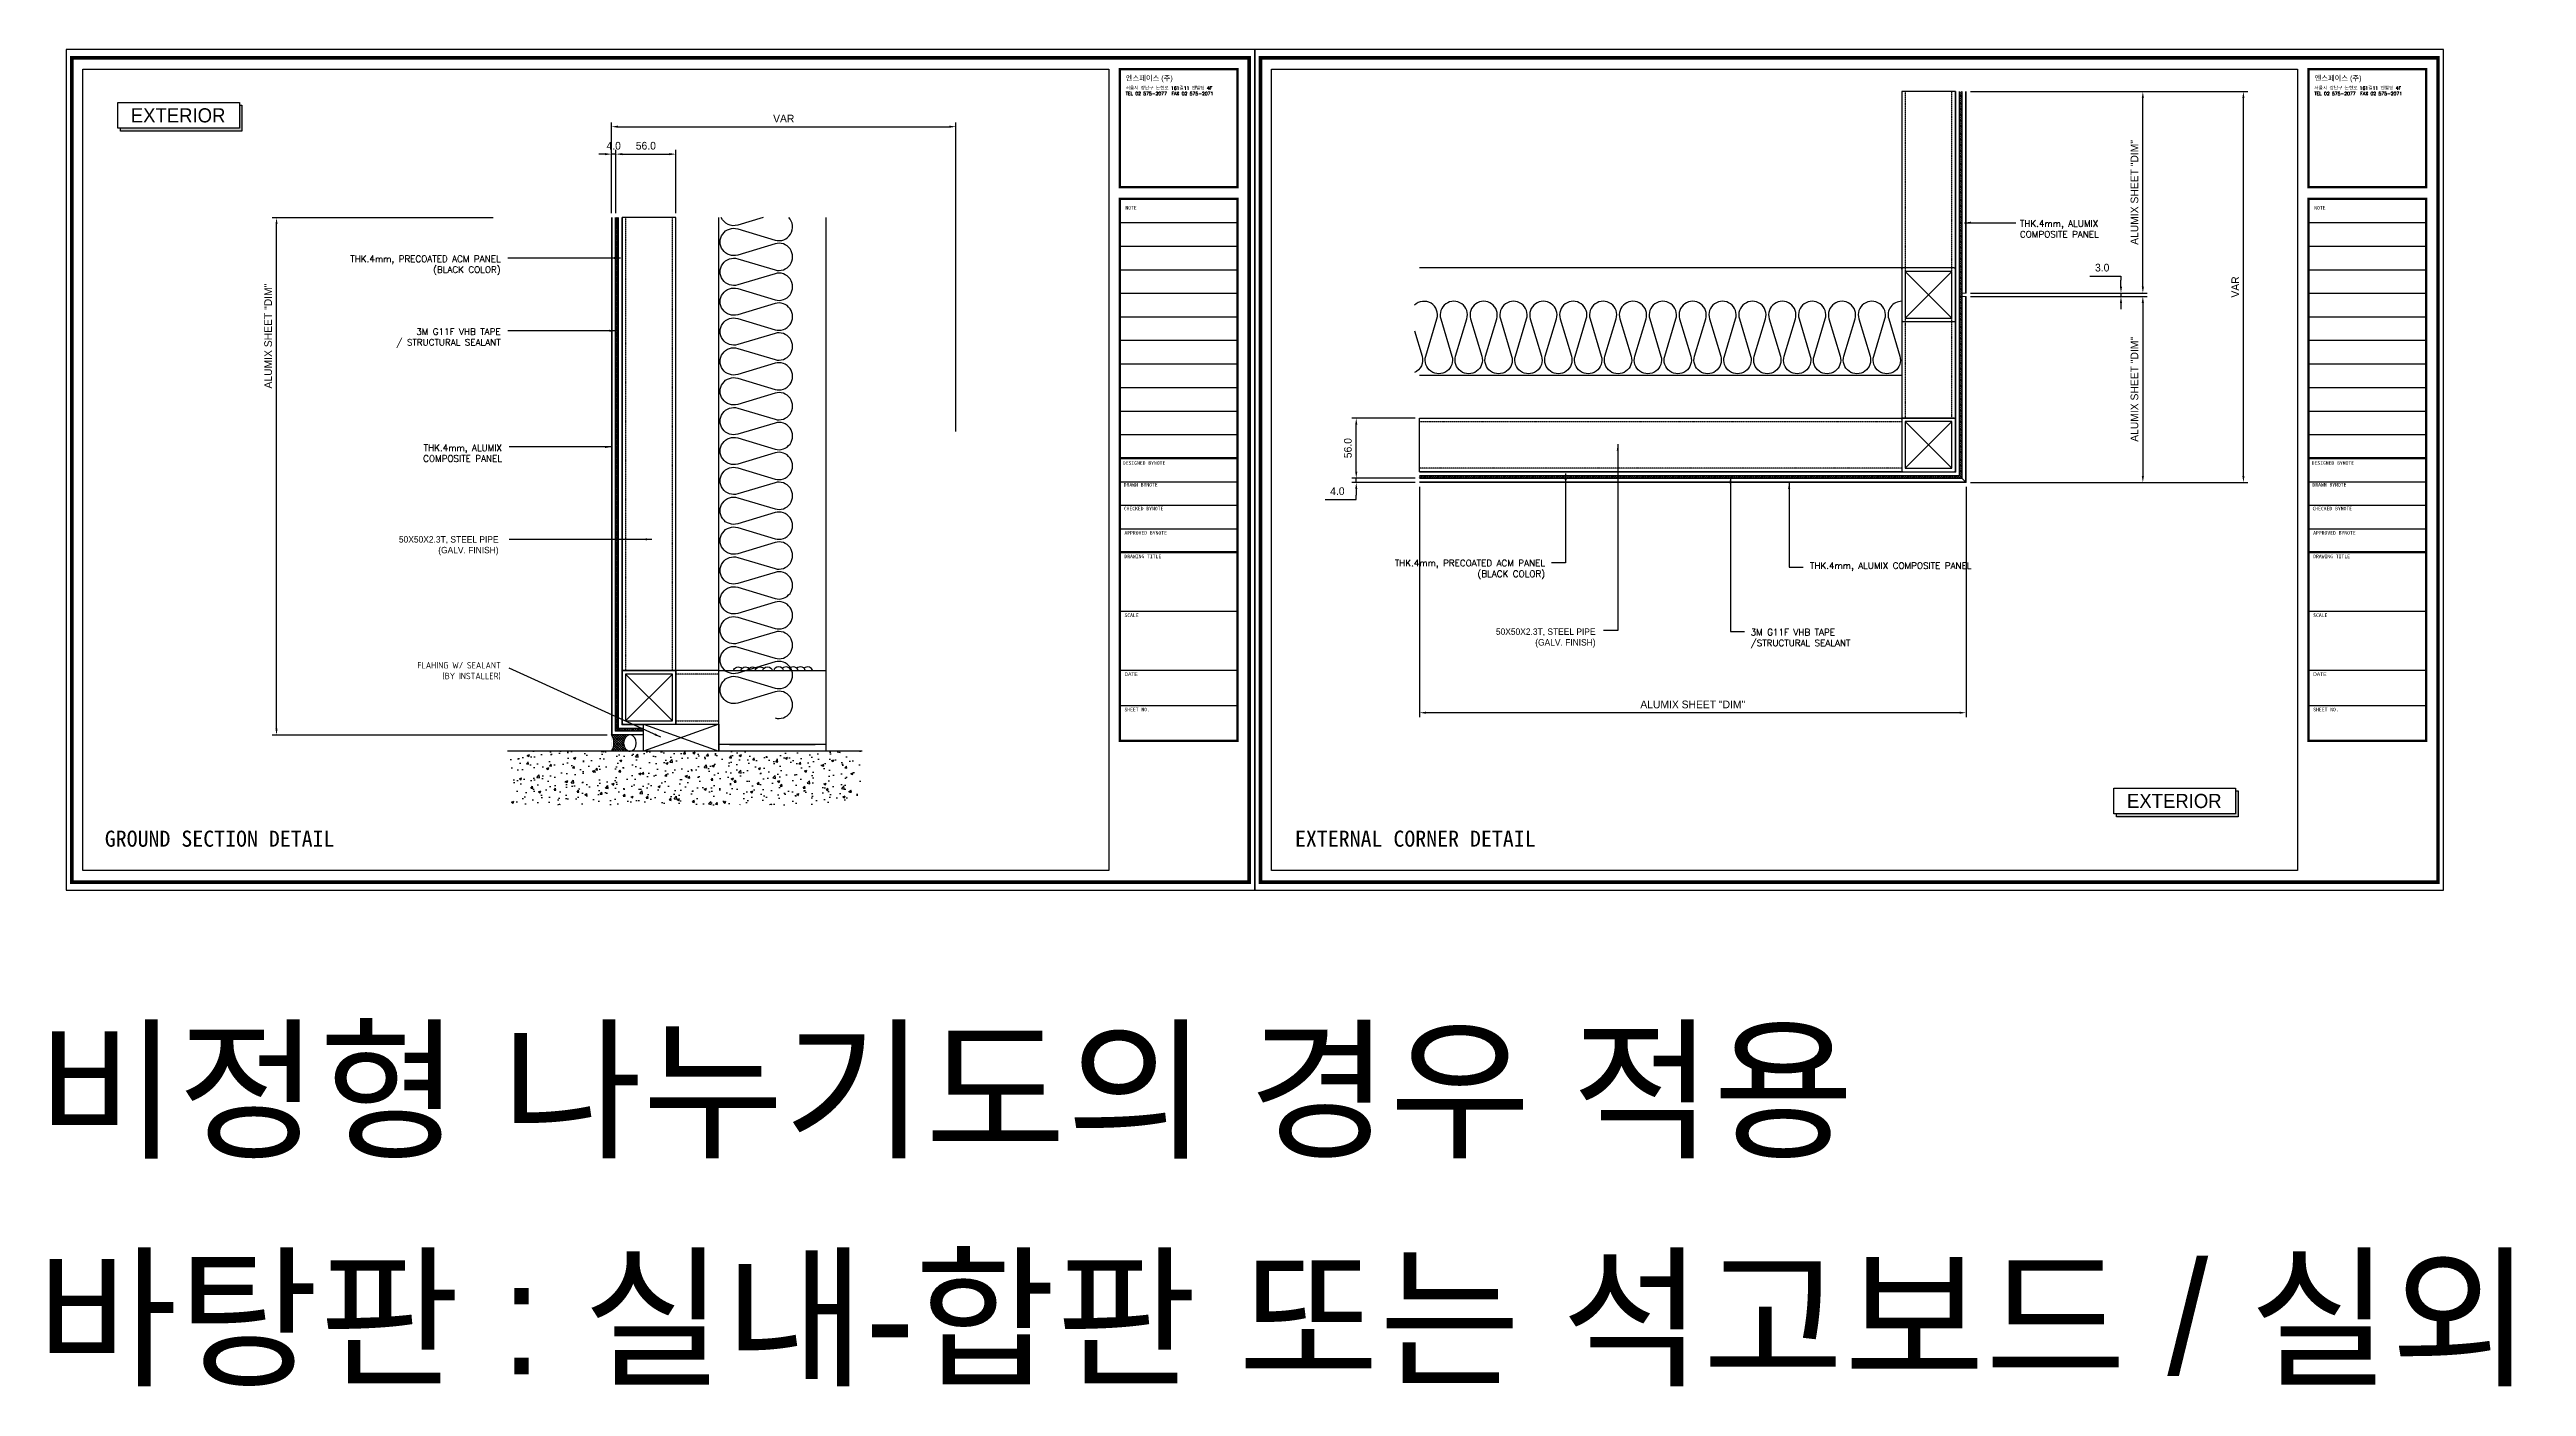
# Model space of a CAD drawing. Header units: millimetres. Extents: x 7297 to 60227, y -7497 to 19324.
# Drawn here: x 14003 to 16313, y 15888 to 17135 of the extents above; entities that cross this region are included whole.
import ezdxf
from ezdxf.enums import TextEntityAlignment as Align

# ---------------------------------------------------------------- set-up
doc = ezdxf.new("R2010")
doc.units = ezdxf.units.MM
doc.linetypes.add('HIDDEN', pattern=[0.375, 0.25, -0.125])
doc.layers.add('NS_AL_PANEL', color=32, linetype='Continuous', lineweight=9)
for name, color, linetype in [('NS_BRACKET_NUTS', 1, 'Continuous'), ('NS_CAULKING', 8, 'Continuous'), ('NS_COL_D-GREY', 8, 'Continuous'), ('NS_COL_MAGENTA', 6, 'Continuous'), ('NS_COL_YELLOW', 2, 'Continuous'), ('NS_CON', 8, 'Continuous'), ('NS_CON_LINE', 2, 'Continuous'), ('NS_DIM', 1, 'Continuous'), ('NS_FORM', 7, 'Continuous'), ('NS_FRAME', 253, 'Continuous'), ('NS_GASKET_3M', 150, 'Continuous'), ('NS_INSUL', 8, 'Continuous'), ('NS_PIPE_FRAME', 2, 'Continuous'), ('NS_TEXT', 2, 'Continuous'), ('NS_TEXT_TITLE', 141, 'Continuous'), ('NS_WELD', 1, 'Continuous')]:
    doc.layers.add(name, color=color, linetype=linetype)
doc.styles.add('Expo M', font='Expo M.ttf')
doc.styles.add('HGTXT', font='romans.shx', dxfattribs={"bigfont": 'whgtxt.shx'})
doc.styles.add('HY울릉도L', font='')
doc.styles.add('style1', font='simplex.shx')
doc.styles.add('돋움', font='')
doc.styles.get('HY울릉도L').set_extended_font_data('Dotum')
doc.styles.get('돋움').set_extended_font_data('Dotum')
doc.dimstyles.new('N-SPACE', dxfattribs={"dimscale": 4, "dimtxt": 1.8, "dimasz": 1.5, "dimexe": 1, "dimexo": 1, "dimgap": 1, "dimtad": 1, "dimtoh": 1, "dimdec": 1, "dimzin": 1, "dimdsep": 46, "dimtxsty": 'Expo M', "dimcen": 2, "dimclrd": 1, "dimclre": 1, "dimclrt": 2, "dimadec": 1, "dimazin": 0, "dimtfac": 1, "dimtdec": 1, "dimtix": 1, "dimtmove": 1, "dimatfit": 3, "dimfxl": 1, "dimtolj": 1, "dimtzin": 1, "dimarcsym": 0})

# ---------------------------------------------------------------- blocks, each defined once
blk = doc.blocks.new('*D927')
at = {"layer": 'NS_DIM', "color": 1, "lineweight": -2, "transparency": 16777216}
for p, q in [((14416.5, 16978.1), (14210.4, 16978.1)), ((14214.4, 16501.6), (14214.4, 16972.1)), ((14522.9, 16495.6), (14210.4, 16495.6))]:
    blk.add_line(p, q, dxfattribs=at)
at = {"layer": 'NS_DIM', "color": 1, "transparency": 16777216}
for points in [[(14213.4, 16972.1), (14215.4, 16972.1), (14214.4, 16978.1)], [(14213.4, 16501.6), (14215.4, 16501.6), (14214.4, 16495.6)]]:
    blk.add_solid(points, dxfattribs=at)
at = {"layer": 'NS_DIM', "color": 2, "transparency": 16777216, "insert": (14206.6, 16867.7), "char_height": 7.2, "attachment_point": 5, "rotation": 90, "style": 'Expo M'}
blk.add_mtext('\\A1;ALUMIX SHEET "DIM"', dxfattribs=at)
blk = doc.blocks.new('AL-TEMPLATE')
at = {"color": 8}
for p, q in [((2716.8, 1393), (2800, 1393)), ((2716.8, 1376.3), (2800, 1376.3)), ((2716.8, 1359.7), (2800, 1359.7)), ((2716.8, 1343), (2800, 1343)), ((2716.8, 1326.4), (2800, 1326.4)), ((2716.8, 1309.8), (2800, 1309.8)), ((2716.8, 1293.1), (2800, 1293.1)), ((2716.8, 1276.5), (2800, 1276.5)), ((2716.8, 1259.8), (2800, 1259.8)), ((2716.8, 1243.2), (2800, 1243.2)), ((2716.8, 1209.9), (2800, 1209.9)), ((2716.8, 1193.3), (2800, 1193.3)), ((2716.8, 1176.6), (2800, 1176.6)), ((2716.8, 1118.4), (2800, 1118.4)), ((2716.8, 1076.8), (2800, 1076.8)), ((2716.8, 1051.8), (2800, 1051.8))]:
    blk.add_line(p, q, dxfattribs=at)
at = {"color": 7, "ltscale": 2}
blk.add_lwpolyline([(1972.3, 1515.2), (1972.3, 921.2), (2812.3, 921.2), (2812.3, 1515.2)], close=True, dxfattribs=at)
at = {"color": 8}
for points, const_width in [([(1976.3, 1509.4), (2808.3, 1509.4), (2808.3, 927), (1976.3, 927)], 2.5), ([(2716.8, 1501.3), (2800, 1501.3), (2800, 1418.1), (2716.8, 1418.1)], 1.66), ([(2716.8, 1409.8), (2800, 1409.8), (2800, 1026.9), (2716.8, 1026.9)], 1.66)]:
    blk.add_lwpolyline(points, close=True, dxfattribs=dict(at, const_width=const_width))
at = {"color": 9}
blk.add_lwpolyline([(1984.1, 1501.3), (2709.1, 1501.3), (2709.1, 935.2), (1984.1, 935.2)], close=True, dxfattribs=at)
at = {"color": 8, "const_width": 1.66}
for points in [[(2716.8, 1226.6), (2800, 1226.6)], [(2716.8, 1160), (2800, 1160)]]:
    blk.add_lwpolyline(points, dxfattribs=at)
at = {"insert": (2720.9, 1489.2), "char_height": 2.349, "attachment_point": 1, "style": 'HGTXT'}
blk.add_mtext('서울시 강남구 논현로 161길11 엔빌딩 4F\\PTEL 02 575-2077  FAX 02 575-2071', dxfattribs=at)
at = {"color": 146, "true_color": 0x105689, "insert": (2721.1, 1496.9), "char_height": 3.67, "attachment_point": 1, "style": 'HGTXT'}
blk.add_mtext('{\\fExpo M|b0|i0|c129|p18;엔스페이스 (주)}', dxfattribs=at)
at = {"color": 8, "width": 438.968, "attachment_point": 1}
for s, insert, char_height in [('NOTE', (2720.8, 1404.7), 2.56), ('DESIGNED BYNOTE', (2719, 1224.4), 2.556), ('DRAWN BYNOTE', (2719.6, 1209), 2.556), ('CHECKED BYNOTE', (2719.6, 1192.2), 2.556), ('APPROVED BYNOTE', (2720.1, 1175), 2.556), ('DRAWING TITLE', (2720.1, 1158.4), 2.556), ('SCALE', (2720.1, 1116.8), 2.56), ('{\\fﾱﾼﾸﾲ|b0|i0|c129|p49;DATE}', (2720.1, 1075.2), 2.556), ('SHEET NO.', (2720.1, 1050.2), 2.56)]:
    blk.add_mtext(s, dxfattribs=dict(at, insert=insert, char_height=char_height))
blk = doc.blocks.new('*D926')
at = {"layer": 'NS_DIM', "color": 1, "lineweight": -2, "transparency": 16777216}
for p, q in [((14520.9, 17037.4), (14514.9, 17037.4)), ((14526.9, 16982.3), (14526.9, 17041.4)), ((14530.9, 17037.4), (14526.9, 17037.4)), ((14530.9, 16982.3), (14530.9, 17041.4)), ((14536.9, 17037.4), (14542.9, 17037.4))]:
    blk.add_line(p, q, dxfattribs=at)
at = {"layer": 'NS_DIM', "color": 1, "transparency": 16777216}
for points in [[(14520.9, 17038.4), (14520.9, 17036.4), (14526.9, 17037.4)], [(14536.9, 17038.4), (14536.9, 17036.4), (14530.9, 17037.4)]]:
    blk.add_solid(points, dxfattribs=at)
at = {"layer": 'NS_DIM', "color": 2, "transparency": 16777216, "insert": (14528.9, 17045.2), "char_height": 7.2, "attachment_point": 5, "style": 'Expo M'}
blk.add_mtext('\\A1;4.0', dxfattribs=at)
blk = doc.blocks.new('*D925')
at = {"layer": 'NS_DIM', "color": 1, "lineweight": -2, "transparency": 16777216}
for p, q in [((14526.9, 16982.3), (14526.9, 17067)), ((14532.9, 17063), (14842.1, 17063)), ((14848.1, 16778.7), (14848.1, 17067))]:
    blk.add_line(p, q, dxfattribs=at)
at = {"layer": 'NS_DIM', "color": 1, "transparency": 16777216}
for points in [[(14532.9, 17064), (14532.9, 17062), (14526.9, 17063)], [(14842.1, 17064), (14842.1, 17062), (14848.1, 17063)]]:
    blk.add_solid(points, dxfattribs=at)
at = {"layer": 'NS_DIM', "color": 2, "transparency": 16777216, "insert": (14687.5, 17070.6), "char_height": 7.2, "attachment_point": 5, "style": 'Expo M'}
blk.add_mtext('\\A1;VAR', dxfattribs=at)
blk = doc.blocks.new('*D924')
at = {"layer": 'NS_DIM', "color": 1, "lineweight": -2, "transparency": 16777216}
for p, q in [((14530.9, 16982.3), (14530.9, 17041.4)), ((14536.9, 17037.4), (14580.9, 17037.4)), ((14586.9, 16982.3), (14586.9, 17041.4))]:
    blk.add_line(p, q, dxfattribs=at)
at = {"layer": 'NS_DIM', "color": 1, "transparency": 16777216}
for points in [[(14536.9, 17038.4), (14536.9, 17036.4), (14530.9, 17037.4)], [(14580.9, 17038.4), (14580.9, 17036.4), (14586.9, 17037.4)]]:
    blk.add_solid(points, dxfattribs=at)
at = {"layer": 'NS_DIM', "color": 2, "transparency": 16777216, "insert": (14558.9, 17045.2), "char_height": 7.2, "attachment_point": 5, "style": 'Expo M'}
blk.add_mtext('\\A1;56.0', dxfattribs=at)
blk = doc.blocks.new('*D855')
at = {"layer": 'NS_DIM', "color": 1, "lineweight": -2, "transparency": 16777216}
for p, q in [((15794.3, 17095.7), (15959.2, 17095.7)), ((15955.2, 16913.7), (15955.2, 17089.7)), ((15794.3, 16907.7), (15959.2, 16907.7))]:
    blk.add_line(p, q, dxfattribs=at)
at = {"layer": 'NS_DIM', "color": 1, "transparency": 16777216}
for points in [[(15954.2, 17089.7), (15956.2, 17089.7), (15955.2, 17095.7)], [(15954.2, 16913.7), (15956.2, 16913.7), (15955.2, 16907.7)]]:
    blk.add_solid(points, dxfattribs=at)
at = {"layer": 'NS_DIM', "color": 2, "transparency": 16777216, "insert": (15947.4, 17001.7), "char_height": 7.2, "attachment_point": 5, "rotation": 90, "style": 'Expo M'}
blk.add_mtext('\\A1;ALUMIX SHEET "DIM"', dxfattribs=at)
blk = doc.blocks.new('*D854')
at = {"layer": 'NS_DIM', "color": 1, "lineweight": -2, "transparency": 16777216}
for p, q in [((15280.6, 16727.2), (15280.6, 16512.4)), ((15790.3, 16727.2), (15790.3, 16512.4)), ((15784.3, 16516.4), (15286.6, 16516.4))]:
    blk.add_line(p, q, dxfattribs=at)
at = {"layer": 'NS_DIM', "color": 1, "transparency": 16777216}
for points in [[(15286.6, 16517.4), (15286.6, 16515.4), (15280.6, 16516.4)], [(15784.3, 16517.4), (15784.3, 16515.4), (15790.3, 16516.4)]]:
    blk.add_solid(points, dxfattribs=at)
at = {"layer": 'NS_DIM', "color": 2, "transparency": 16777216, "insert": (15535.4, 16524.1), "char_height": 7.2, "attachment_point": 5, "style": 'Expo M'}
blk.add_mtext('\\A1;ALUMIX SHEET "DIM"', dxfattribs=at)
blk = doc.blocks.new('*D853')
at = {"layer": 'NS_DIM', "color": 1, "lineweight": -2, "transparency": 16777216}
for p, q in [((15905.7, 16923.7), (15934.8, 16923.7)), ((15934.8, 16923.7), (15934.8, 16919.7)), ((15934.8, 16913.7), (15934.8, 16919.7)), ((15794.3, 16907.7), (15938.8, 16907.7)), ((15794.3, 16904.7), (15938.8, 16904.7)), ((15934.8, 16907.7), (15934.8, 16904.7)), ((15934.8, 16898.7), (15934.8, 16892.7))]:
    blk.add_line(p, q, dxfattribs=at)
at = {"layer": 'NS_DIM', "color": 1, "transparency": 16777216}
for points in [[(15933.8, 16913.7), (15935.8, 16913.7), (15934.8, 16907.7)], [(15933.8, 16898.7), (15935.8, 16898.7), (15934.8, 16904.7)]]:
    blk.add_solid(points, dxfattribs=at)
at = {"layer": 'NS_DIM', "color": 2, "transparency": 16777216, "insert": (15917.3, 16931.5), "char_height": 7.2, "attachment_point": 5, "style": 'Expo M'}
blk.add_mtext('\\A1;3.0', dxfattribs=at)
blk = doc.blocks.new('*D852')
at = {"layer": 'NS_DIM', "color": 1, "lineweight": -2, "transparency": 16777216}
for p, q in [((15794.3, 17095.7), (16053, 17095.7)), ((16049, 16737.2), (16049, 17089.7)), ((15794.3, 16731.2), (16053, 16731.2))]:
    blk.add_line(p, q, dxfattribs=at)
at = {"layer": 'NS_DIM', "color": 1, "transparency": 16777216}
for points in [[(16048, 17089.7), (16050, 17089.7), (16049, 17095.7)], [(16048, 16737.2), (16050, 16737.2), (16049, 16731.2)]]:
    blk.add_solid(points, dxfattribs=at)
at = {"layer": 'NS_DIM', "color": 2, "transparency": 16777216, "insert": (16041.4, 16913.5), "char_height": 7.2, "attachment_point": 5, "rotation": 90, "style": 'Expo M'}
blk.add_mtext('\\A1;VAR', dxfattribs=at)
blk = doc.blocks.new('*D851')
at = {"layer": 'NS_DIM', "color": 1, "lineweight": -2, "transparency": 16777216}
for p, q in [((15276.6, 16735.2), (15217.5, 16735.2)), ((15276.6, 16731.2), (15217.5, 16731.2)), ((15221.5, 16741.2), (15221.5, 16747.2)), ((15221.5, 16731.2), (15221.5, 16735.2)), ((15192.4, 16715.2), (15221.5, 16715.2)), ((15221.5, 16725.2), (15221.5, 16719.2)), ((15221.5, 16715.2), (15221.5, 16719.2))]:
    blk.add_line(p, q, dxfattribs=at)
at = {"layer": 'NS_DIM', "color": 1, "transparency": 16777216}
for points in [[(15220.5, 16741.2), (15222.5, 16741.2), (15221.5, 16735.2)], [(15220.5, 16725.2), (15222.5, 16725.2), (15221.5, 16731.2)]]:
    blk.add_solid(points, dxfattribs=at)
at = {"layer": 'NS_DIM', "color": 2, "transparency": 16777216, "insert": (15203.9, 16723), "char_height": 7.2, "attachment_point": 5, "style": 'Expo M'}
blk.add_mtext('\\A1;4.0', dxfattribs=at)
blk = doc.blocks.new('*D850')
at = {"layer": 'NS_DIM', "color": 1, "lineweight": -2, "transparency": 16777216}
for p, q in [((15276.6, 16791.2), (15217.5, 16791.2)), ((15221.5, 16741.2), (15221.5, 16785.2)), ((15276.6, 16735.2), (15217.5, 16735.2))]:
    blk.add_line(p, q, dxfattribs=at)
at = {"layer": 'NS_DIM', "color": 1, "transparency": 16777216}
for points in [[(15220.5, 16785.2), (15222.5, 16785.2), (15221.5, 16791.2)], [(15220.5, 16741.2), (15222.5, 16741.2), (15221.5, 16735.2)]]:
    blk.add_solid(points, dxfattribs=at)
at = {"layer": 'NS_DIM', "color": 2, "transparency": 16777216, "insert": (15213.7, 16763.2), "char_height": 7.2, "attachment_point": 5, "rotation": 90, "style": 'Expo M'}
blk.add_mtext('\\A1;56.0', dxfattribs=at)
blk = doc.blocks.new('*D849')
at = {"layer": 'NS_DIM', "color": 1, "lineweight": -2, "transparency": 16777216}
for p, q in [((15794.3, 16904.7), (15959.2, 16904.7)), ((15955.2, 16898.7), (15955.2, 16737.2)), ((15794.3, 16731.2), (15959.2, 16731.2))]:
    blk.add_line(p, q, dxfattribs=at)
at = {"layer": 'NS_DIM', "color": 1, "transparency": 16777216}
for points in [[(15954.2, 16898.7), (15956.2, 16898.7), (15955.2, 16904.7)], [(15954.2, 16737.2), (15956.2, 16737.2), (15955.2, 16731.2)]]:
    blk.add_solid(points, dxfattribs=at)
at = {"layer": 'NS_DIM', "color": 2, "transparency": 16777216, "insert": (15947.4, 16818), "char_height": 7.2, "attachment_point": 5, "rotation": 90, "style": 'Expo M'}
blk.add_mtext('\\A1;ALUMIX SHEET "DIM"', dxfattribs=at)
blk = doc.blocks.new('*U172')
blk.add_lwpolyline([(0, 0), (50, 0), (50, 422.6), (0, 422.6)], close=True)
at = {"linetype": 'HIDDEN'}
blk.add_lwpolyline([(3.2, 0), (46.8, 0), (46.8, 422.6), (3.2, 422.6)], close=True, dxfattribs=at)
blk = doc.blocks.new('*U98')
for p, q in [((1, 50), (0, 50)), ((0, 49), (0, 50)), ((0, 49), (0, 1)), ((49, 50), (1, 50)), ((3.2, 3.2), (46.8, 46.8)), ((46.8, 3.2), (3.2, 46.8)), ((49, 50), (50, 50)), ((50, 49), (50, 50)), ((50, 1), (50, 49)), ((0, 1), (0, 0)), ((1, 0), (0, 0)), ((50, 1), (50, 0)), ((1, 0), (49, 0)), ((49, 0), (50, 0))]:
    blk.add_line(p, q)
blk.add_lwpolyline([(3.2, 46.8), (3.2, 3.2), (46.8, 3.2), (46.8, 46.8)], close=True)
for centre, start, end in [((1, 49), 90, 180), ((49, 49), 0, 90), ((1, 1), 180, 270), ((49, 1), 270, 0)]:
    blk.add_arc(centre, 1, start, end)
blk = doc.blocks.new('*U177')
blk.add_lwpolyline([(0, 0), (50, 0), (50, 304.5), (0, 304.5)], close=True)
at = {"linetype": 'HIDDEN'}
blk.add_lwpolyline([(3.2, 0), (46.8, 0), (46.8, 304.5), (3.2, 304.5)], close=True, dxfattribs=at)
blk = doc.blocks.new('*U175')
blk.add_lwpolyline([(0, 0), (50, 0), (50, 40), (0, 40)], close=True)
at = {"linetype": 'HIDDEN'}
blk.add_lwpolyline([(3.2, 0), (46.8, 0), (46.8, 40), (3.2, 40)], close=True, dxfattribs=at)
blk = doc.blocks.new('*U176')
blk.add_lwpolyline([(0, 0), (50, 0), (50, 449.7), (0, 449.7)], close=True)
at = {"linetype": 'HIDDEN'}
blk.add_lwpolyline([(3.2, 0), (46.8, 0), (46.8, 449.7), (3.2, 449.7)], close=True, dxfattribs=at)

msp = doc.modelspace()

# ---------------------------------------------------------------- hatches: boundary and pattern name
at = {"layer": 'NS_CAULKING'}
h = msp.add_hatch(dxfattribs=at)
h.set_pattern_fill('ANSI37', color=256, scale=0.5, angle=270, style=0)
h.set_pattern_definition([(315, (-24195.4569, 42613.1075), (1.122531946, 1.122531946), []), (45, (-24195.4569, 42613.1075), (-1.122531946, 1.122531946), [])])
edge = h.paths.add_edge_path()
edge.add_ellipse((14544, 16488.15), major_axis=(0, 7.5), ratio=0.7930893, start_angle=0, end_angle=180, ccw=False)
edge.add_line((14544, 16495.65), (14526.85, 16495.65))
edge.add_arc((14515.65, 16488.15), 13.48, -33.79295, 33.79295, ccw=False)
edge.add_line((14526.85, 16480.65), (14544, 16480.65))
at = {"layer": 'NS_COL_MAGENTA'}
for points in [[(14182.17, 17083.02), (14179.78, 17083.02), (14179.78, 17061.49), (14068.74, 17061.49), (14068.74, 17058.93), (14182.17, 17058.93)], [(16044.11, 16443.55), (16041.71, 16443.55), (16041.71, 16422.01), (15930.68, 16422.01), (15930.68, 16419.45), (16044.11, 16419.45)]]:
    msp.add_hatch(color=256, dxfattribs=at).paths.add_polyline_path(points)
at = {"layer": 'NS_CON', "ltscale": 50}
h = msp.add_hatch(dxfattribs=at)
h.set_pattern_fill('AR-CONC', color=256, scale=3, style=0, double=1)
h.set_pattern_definition([(50, (55027.69, 16603.855), (21.5178055, -1.882564), [2.25, -24.75]), (355, (55027.69, 16603.855), (-4.16254, 22.565764), [1.8, -19.8]), (100.4514, (55029.482, 16603.698), (17.355281, 20.683186), [1.912206, -21.034263]), (46.1842, (55027.69, 16609.855), (32.017231, -4.96557), [3.375, -37.125]), (96.6356, (55030.357, 16609.44), (28.03988, 29.223536), [2.868309, -31.55139]), (351.1842, (55027.69, 16609.855), (28.039858, 29.223558), [2.7, -29.7]), (21, (55030.69, 16608.355), (17.9072116, -12.078567), [2.25, -24.75]), (326, (55030.69, 16608.355), (7.29946, 21.754501), [1.8, -19.8]), (71.4514, (55032.181, 16607.348), (25.206679, 9.675915), [1.912206, -21.034263]), (37.5, (55027.689, 16603.855), (0.3647957, 9.9868156), [0, -19.56, 0, -20.1, 0, -19.875]), (7.5, (55027.689, 16603.855), (7.892086, 11.8323514), [0, -11.46, 0, -19.11, 0, -7.575]), (327.5, (55020.999, 16603.855), (16.0146731, -0.6766462), [0, -7.5, 0, -23.4, 0, -31.05]), (317.5, (55017.999, 16603.855), (17.495585, 3.0031495), [0, -9.75, 0, -15.54, 0, -22.05])])
h.paths.add_polyline_path([(14758.96, 16430.48), (14758.96, 16480.65), (14591.77, 16480.65), (14564.39, 16480.65), (14432.82, 16480.65), (14432.82, 16430.48)])
at = {"layer": 'NS_GASKET_3M'}
h = msp.add_hatch(dxfattribs=at)
h.set_pattern_fill('ANSI31', color=256, scale=10, angle=270)
h.set_pattern_definition([(315, (278249.9088, 692444.2034), (0.8838834765, 0.8838834765), [])])
h.paths.add_polyline_path([(15784.31, 16735.22), (15786.31, 16735.22), (15786.31, 17095.7), (15784.31, 17095.7)])
h = msp.add_hatch(dxfattribs=at)
h.set_pattern_fill('ANSI31', color=256, scale=10, angle=-90)
h.set_pattern_definition([(315, (277452.3183, 692456.3386), (0.8838834765, 0.8838834765), [])])
h.paths.add_polyline_path([(14530.85, 16499.65), (14532.85, 16499.65), (14532.85, 16978.28), (14530.85, 16978.28)])
h = msp.add_hatch(dxfattribs=at)
h.set_pattern_fill('ANSI31', color=256, scale=10, angle=180)
h.set_pattern_definition([(225, (691378.5296, -245728.3846), (0.8838834765, -0.8838834765), [])])
h.paths.add_polyline_path([(15653.81, 16735.22), (15653.81, 16737.22), (15280.59, 16737.22), (15280.59, 16735.22)])
h.paths.add_polyline_path([(15786.31, 16735.22), (15786.31, 16737.22), (15653.81, 16737.22), (15653.81, 16735.22)])
h = msp.add_hatch(dxfattribs=at)
h.set_pattern_fill('ANSI31', color=256, scale=10, angle=-180)
h.set_pattern_definition([(225, (690498.5417, -246419.8159), (0.8838834765, -0.8838834765), [])])
h.paths.add_polyline_path([(14556.75, 16499.65), (14556.75, 16501.65), (14532.85, 16501.65), (14532.85, 16499.65)])

# ---------------------------------------------------------------- linework, layer by layer
at = {"layer": 'NS_AL_PANEL'}
for p, q in [((15780.31, 17095.7), (15780.31, 16741.22)), ((15780.81, 17095.7), (15780.81, 16740.72)), ((15783.81, 17095.7), (15783.81, 16737.72)), ((15784.31, 17095.7), (15784.31, 16737.22)), ((15786.81, 17095.7), (15786.81, 16907.72)), ((15789.81, 17095.7), (15789.81, 16907.72)), ((15790.31, 17095.7), (15790.31, 16907.72)), ((14526.85, 16978.28), (14526.85, 16495.65)), ((14527.35, 16978.28), (14527.35, 16496.15)), ((14530.35, 16978.28), (14530.35, 16499.15)), ((14532.85, 16978.28), (14532.85, 16506.65)), ((14533.35, 16978.28), (14533.35, 16502.15)), ((14536.35, 16978.28), (14536.35, 16505.15)), ((14536.85, 16978.28), (14536.85, 16505.15)), ((15786.31, 16907.72), (15790.31, 16907.72)), ((15786.31, 16904.72), (15790.31, 16904.72)), ((15786.81, 16904.72), (15786.81, 16734.72)), ((15789.81, 16904.72), (15789.81, 16731.72)), ((15790.31, 16904.72), (15790.31, 16731.22)), ((15656.81, 16740.72), (15280.59, 16740.72)), ((15656.81, 16737.72), (15280.59, 16737.72)), ((15656.81, 16737.22), (15280.59, 16737.22)), ((15786.81, 16734.72), (15280.59, 16734.72)), ((15789.81, 16731.72), (15280.59, 16731.72)), ((15790.31, 16731.22), (15280.59, 16731.22)), ((15780.31, 16741.22), (15656.81, 16741.22)), ((15780.81, 16740.72), (15656.81, 16740.72)), ((15783.81, 16737.72), (15656.81, 16737.72)), ((15784.31, 16737.22), (15656.81, 16737.22)), ((15789.81, 16731.72), (15786.31, 16735.22)), ((14556.75, 16496.15), (14527.35, 16496.15)), ((14556.75, 16499.15), (14530.35, 16499.15)), ((14530.85, 16499.65), (14556.75, 16499.65)), ((14556.75, 16501.65), (14532.85, 16501.65)), ((14556.75, 16502.15), (14533.35, 16502.15)), ((14556.75, 16505.15), (14536.35, 16505.15)), ((14556.75, 16495.65), (14556.75, 16505.65)), ((14556.75, 16495.65), (14526.85, 16495.65))]:
    msp.add_line(p, q, dxfattribs=at)
at = {"layer": 'NS_BRACKET_NUTS'}
msp.add_lwpolyline([(14726.85, 16555.65), (14726.85, 16480.65), (14626.85, 16480.65), (14626.85, 16555.65)], close=True, dxfattribs=at)
msp.add_lwpolyline([(14726.85, 16486.65), (14626.85, 16486.65)], dxfattribs=at)
at = {"layer": 'NS_CAULKING'}
msp.add_arc((14515.65, 16488.15), 13.48, 326.20705, 33.79295, dxfattribs=at)
at = {"layer": 'NS_CAULKING', "extrusion": (0, 0, -1)}
msp.add_ellipse((14544, 16488.15), major_axis=(0, 7.5), ratio=0.7930893, dxfattribs=at)
at = {"layer": 'NS_COL_D-GREY', "ltscale": 100}
for p, q in [((14556.75, 16505.65), (14626.85, 16480.65)), ((14626.85, 16505.65), (14556.75, 16480.65))]:
    msp.add_line(p, q, dxfattribs=at)
msp.add_lwpolyline([(14556.75, 16505.65), (14626.85, 16505.65), (14626.85, 16480.65), (14556.75, 16480.65)], close=True, dxfattribs=at)
at = {"layer": 'NS_COL_MAGENTA'}
for points in [[(14066.35, 17085.58), (14179.78, 17085.58), (14179.78, 17061.49), (14066.35, 17061.49)], [(15928.28, 16446.11), (16041.71, 16446.11), (16041.71, 16422.01), (15928.28, 16422.01)]]:
    msp.add_lwpolyline(points, close=True, dxfattribs=at)
for points in [[(14179.78, 17083.02), (14182.17, 17083.02), (14182.17, 17058.93), (14068.74, 17058.93), (14068.74, 17061.49)], [(16041.71, 16443.55), (16044.11, 16443.55), (16044.11, 16419.45), (15930.68, 16419.45), (15930.68, 16422.01)]]:
    msp.add_lwpolyline(points, dxfattribs=at)
at = {"layer": 'NS_COL_YELLOW'}
msp.add_line((14636.85, 16486.65), (14716.85, 16486.65), dxfattribs=at)
at = {"layer": 'NS_CON_LINE'}
msp.add_line((14760.66, 16480.65), (14429.81, 16480.65), dxfattribs=at)
at = {"layer": 'NS_FRAME'}
msp.add_line((14726.85, 16978.28), (14726.85, 16505.65), dxfattribs=at)
for points in [[(14626.85, 16505.65), (14626.85, 16978.28)], [(15730.31, 16931.22), (15280.59, 16931.22)], [(15280.59, 16831.22), (15730.31, 16831.22)]]:
    msp.add_lwpolyline(points, dxfattribs=at)
at = {"layer": 'NS_GASKET_3M'}
msp.add_line((15786.31, 16735.22), (15280.59, 16735.22), dxfattribs=at)
for points in [[(15786.31, 17095.7), (15786.31, 16735.22)], [(14530.85, 16978.28), (14530.85, 16499.65)], [(14532.85, 16499.65), (14532.85, 16978.28)], [(14532.85, 16499.65), (14556.75, 16499.65)]]:
    msp.add_lwpolyline(points, dxfattribs=at)
at = {"layer": 'NS_INSUL'}
for points in [[(14679.37, 16929.38, 1.3440307), (14679.37, 16953.75), (14644.55, 16943.3, -1.3440307), (14644.55, 16967.68), (14679.37, 16957.23)], [(14668.29, 16978.28), (14644.55, 16971.16, -0.3800483), (14629.23, 16978.28, -0.3800483)], [(14679.37, 16957.23, 0.7732156), (14692.16, 16978.28, 0.7732156)], [(14679.37, 16901.52, 1.3440307), (14679.37, 16925.89), (14644.55, 16915.45, -1.3440307), (14644.55, 16939.82), (14679.37, 16929.38)], [(14679.37, 16873.67, 1.3440307), (14679.37, 16898.04), (14644.55, 16887.59, -1.3440307), (14644.55, 16911.97), (14679.37, 16901.52)], [(15296.82, 16883.74, 0.7732156), (15275.77, 16896.52, 0.7732156)], [(15324.67, 16883.74, 1.3440307), (15300.3, 16883.74), (15310.75, 16848.92, -1.3440307), (15286.37, 16848.92), (15296.82, 16883.74)], [(15352.53, 16883.74, 1.3440307), (15328.16, 16883.74), (15338.6, 16848.92, -1.3440307), (15314.23, 16848.92), (15324.67, 16883.74)], [(15380.38, 16883.74, 1.3440307), (15356.01, 16883.74), (15366.46, 16848.92, -1.3440307), (15342.08, 16848.92), (15352.53, 16883.74)], [(15408.24, 16883.74, 1.3440307), (15383.87, 16883.74), (15394.31, 16848.92, -1.3440307), (15369.94, 16848.92), (15380.38, 16883.74)], [(15436.09, 16883.74, 1.3440307), (15411.72, 16883.74), (15422.17, 16848.92, -1.3440307), (15397.79, 16848.92), (15408.24, 16883.74)], [(15463.95, 16883.74, 1.3440307), (15439.57, 16883.74), (15450.02, 16848.92, -1.3440307), (15425.65, 16848.92), (15436.09, 16883.74)], [(15491.8, 16883.74, 1.3440307), (15467.43, 16883.74), (15477.87, 16848.92, -1.3440307), (15453.5, 16848.92), (15463.95, 16883.74)], [(15519.66, 16883.74, 1.3440307), (15495.28, 16883.74), (15505.73, 16848.92, -1.3440307), (15481.36, 16848.92), (15491.8, 16883.74)], [(15547.51, 16883.74, 1.3440307), (15523.14, 16883.74), (15533.58, 16848.92, -1.3440307), (15509.21, 16848.92), (15519.66, 16883.74)], [(15575.37, 16883.74, 1.3440307), (15550.99, 16883.74), (15561.44, 16848.92, -1.3440307), (15537.07, 16848.92), (15547.51, 16883.74)], [(15603.22, 16883.74, 1.3440307), (15578.85, 16883.74), (15589.29, 16848.92, -1.3440307), (15564.92, 16848.92), (15575.37, 16883.74)], [(15631.08, 16883.74, 1.3440307), (15606.7, 16883.74), (15617.15, 16848.92, -1.3440307), (15592.77, 16848.92), (15603.22, 16883.74)], [(15658.93, 16883.74, 1.3440307), (15634.56, 16883.74), (15645, 16848.92, -1.3440307), (15620.63, 16848.92), (15631.08, 16883.74)], [(15686.78, 16883.74, 1.3440307), (15662.41, 16883.74), (15672.86, 16848.92, -1.3440307), (15648.48, 16848.92), (15658.93, 16883.74)], [(15714.64, 16883.74, 1.3440307), (15690.27, 16883.74), (15700.71, 16848.92, -1.3440307), (15676.34, 16848.92), (15686.78, 16883.74)], [(15730.31, 16900.11, 0.5023969), (15718.12, 16883.74), (15728.57, 16848.92, -1.3440307), (15704.19, 16848.92), (15714.64, 16883.74)], [(14679.37, 16845.81, 1.3440307), (14679.37, 16870.18), (14644.55, 16859.74, -1.3440307), (14644.55, 16884.11), (14679.37, 16873.67)], [(15275.77, 16872.65), (15282.89, 16848.92, -0.3800483), (15275.77, 16833.59, -0.3800483)], [(14679.37, 16817.96, 1.3440307), (14679.37, 16842.33), (14644.55, 16831.88, -1.3440307), (14644.55, 16856.26), (14679.37, 16845.81)], [(14679.37, 16790.1, 1.3440307), (14679.37, 16814.48), (14644.55, 16804.03, -1.3440307), (14644.55, 16828.4), (14679.37, 16817.96)], [(14679.37, 16762.25, 1.3440307), (14679.37, 16786.62), (14644.55, 16776.18, -1.3440307), (14644.55, 16800.55), (14679.37, 16790.1)], [(14679.37, 16734.39, 1.3440307), (14679.37, 16758.77), (14644.55, 16748.32, -1.3440307), (14644.55, 16772.69), (14679.37, 16762.25)], [(14679.37, 16706.54, 1.3440307), (14679.37, 16730.91), (14644.55, 16720.47, -1.3440307), (14644.55, 16744.84), (14679.37, 16734.39)], [(14679.37, 16678.68, 1.3440307), (14679.37, 16703.06), (14644.55, 16692.61, -1.3440307), (14644.55, 16716.98), (14679.37, 16706.54)], [(14679.37, 16650.83, 1.3440307), (14679.37, 16675.2), (14644.55, 16664.76, -1.3440307), (14644.55, 16689.13), (14679.37, 16678.68)], [(14679.37, 16622.97, 1.3440307), (14679.37, 16647.35), (14644.55, 16636.9, -1.3440307), (14644.55, 16661.27), (14679.37, 16650.83)], [(14679.37, 16595.12, 1.3440307), (14679.37, 16619.49), (14644.55, 16609.05, -1.3440307), (14644.55, 16633.42), (14679.37, 16622.97)], [(14679.37, 16567.27, 1.3440307), (14679.37, 16591.64), (14644.55, 16581.19, -1.3440307), (14644.55, 16605.57), (14679.37, 16595.12)], [(14679.37, 16539.41, 1.3440307), (14679.37, 16563.78), (14644.55, 16553.34, -1.3440307), (14644.55, 16577.71), (14679.37, 16567.27)], [(14679.37, 16511.56, 1.3440307), (14679.37, 16535.93), (14644.55, 16525.48, -1.3440307), (14644.55, 16549.86), (14679.37, 16539.41)]]:
    msp.add_lwpolyline(points, format="xyb", dxfattribs=at)
at = {"layer": 'NS_WELD', "extrusion": (0, 0, -1)}
for centre, end_param in [((14645.24, 16555.65), 5.5604511), ((14652.01, 16555.65), 5.5604511), ((14658.79, 16555.65), 5.5604511), ((14665.56, 16555.65), 5.5604511), ((14672.33, 16555.65), 6.2831853)]:
    msp.add_ellipse(centre, major_axis=(4.52, 0), ratio=0.7728374, start_param=3.1415927, end_param=end_param, dxfattribs=at)
at = {"layer": 'NS_WELD'}
for centre, major_axis, start_param, end_param in [((14682.7, 16555.65), (-4.52, 0), 3.1415927, 6.2831853), ((14689.47, 16555.65), (4.52, 0), 0, 2.4188584), ((14696.24, 16555.65), (4.52, 0), 0, 2.4188584), ((14703.01, 16555.65), (4.52, 0), 0, 2.4188584), ((14709.79, 16555.65), (4.52, 0), 0, 2.4188584)]:
    msp.add_ellipse(centre, major_axis=major_axis, ratio=0.7728374, start_param=start_param, end_param=end_param, dxfattribs=at)

# ---------------------------------------------------------------- block references
at = {"layer": 'NS_FORM', "xscale": 1.32, "yscale": 1.32, "zscale": 1.32}
for p in [(11414.75, 15134.82), (12523.55, 15134.82)]:
    msp.add_blockref('AL-TEMPLATE', p, dxfattribs=at)
at = {"layer": 'NS_FRAME'}
for name, p in [('*U177', (15730.31, 16791.22)), ('*U172', (14536.85, 16555.65))]:
    msp.add_blockref(name, p, dxfattribs=at)
at = {"layer": 'NS_FRAME', "xscale": -1, "rotation": 90}
msp.add_blockref('*U176', (15730.31, 16791.22), dxfattribs=at)
at = {"layer": 'NS_FRAME', "rotation": 270}
msp.add_blockref('*U175', (14586.85, 16555.65), dxfattribs=at)
at = {"layer": 'NS_PIPE_FRAME'}
for p in [(15730.31, 16881.22), (15730.31, 16741.22), (14536.85, 16505.65)]:
    msp.add_blockref('*U98', p, dxfattribs=at)

# ---------------------------------------------------------------- texts
at = {"layer": 'NS_TEXT', "char_height": 6, "style": 'style1'}
for s, insert, width, attachment_point in [('\\pxql;THK.4mm, ALUMIX \\PCOMPOSITE PANEL', (15840.56, 16975.67), 181.6972, 1), ('\\pxqr;THK.4mm, PRECOATED ACM PANEL \\P(BLACK COLOR)', (14423.43, 16942.72), 181.6972, 3), ('\\pxqr;3M G11F VHB TAPE \\P/ STRUCTURAL SEALANT', (14423.44, 16874.89), 181.6972, 3), ('\\pxqr;THK.4mm, ALUMIX \\PCOMPOSITE PANEL', (14424.73, 16766.49), 181.6972, 3), ('{\\fHY울릉도L|b0|i0|c129|p18;50X50X2.3T, STEEL PIPE \\P(GALV. FINISH)}', (14421.51, 16681.12), 168.5268, 3), ('\\pxqr;THK.4mm, PRECOATED ACM PANEL\\P(BLACK COLOR) ', (15215.91, 16658.99), 181.6972, 1), ('\\pxql;THK.4mm, ALUMIX COMPOSITE PANEL', (15644.71, 16648.76), 181.6972, 7), ('\\pxqr;{\\fHY울릉도L|b0|i0|c129|p18;50X50X2.3T, STEEL PIPE \\P(GALV. FINISH)}', (15276.19, 16595.05), 168.5268, 1), ('\\pxql;3M G11F VHB TAPE \\P/STRUCTURAL SEALANT', (15589.37, 16594.5), 181.6972, 1), ('{\\Farchstyl.shx;FLAHING W/ SEALANT\\P(BY INSTALLER)}', (14423.52, 16563.66), 181.6972, 3)]:
    msp.add_mtext(s, dxfattribs=dict(at, insert=insert, width=width, attachment_point=attachment_point))
at = {"layer": 'NS_TEXT_TITLE', "style": 'HY울릉도L'}
for p in [(14078.46, 17066.99), (15940.4, 16427.52)]:
    msp.add_text('EXTERIOR', height=13.2, dxfattribs=at).set_placement(p)
at = {"layer": 'NS_TEXT_TITLE'}
for s, p in [('GROUND SECTION DETAIL', (14054.19, 16391.44)), ('EXTERNAL CORNER DETAIL', (15164.33, 16391.44))]:
    msp.add_text(s, height=15, dxfattribs=at).set_placement(p)
at = {"layer": 'NS_TEXT_TITLE', "style": '돋움'}
for s, p in [('비정형 나누기도의 경우 적용', (13990.37, 16164.45)), ('바탕판 : 실내-합판 또는 석고보드 / 실외-복합패널', (13990.37, 15951.85))]:
    msp.add_text(s, height=105, dxfattribs=at).set_placement(p, align=Align.MIDDLE_LEFT)

# ---------------------------------------------------------------- dimensions: what is measured, and where the dimension line sits
at = {"layer": 'NS_DIM'}
dim = msp.add_linear_dim(base=(14848.1, 17063.03), p1=(14526.85, 16978.28), p2=(14848.1, 16774.66), text='VAR', dimstyle='N-SPACE', dxfattribs=at)
dim.commit()
dim.dimension.update_dxf_attribs({"geometry": '*D925', "text_midpoint": (14687.48, 17070.63)})
for base, p1, p2, angle, text, picture, middle in [((15955.2, 17095.7), (15790.31, 16907.72), (15790.31, 17095.7), 270, 'ALUMIX SHEET "DIM"', '*D855', (15947.41, 17001.71)), ((16048.96, 17095.7), (15790.31, 16731.22), (15790.31, 17095.7), 90, 'VAR', '*D852', (16041.36, 16913.46)), ((15955.2, 16731.22), (15790.31, 16904.72), (15790.31, 16731.22), 90, 'ALUMIX SHEET "DIM"', '*D849', (15947.41, 16817.97)), ((15280.59, 16516.36), (15790.31, 16731.22), (15280.59, 16731.22), 180, 'ALUMIX SHEET "DIM"', '*D854', (15535.45, 16524.15))]:
    dim = msp.add_linear_dim(base=base, p1=p1, p2=p2, angle=angle, text=text, dimstyle='N-SPACE', dxfattribs=at)
    dim.commit()
    dim.dimension.update_dxf_attribs({"geometry": picture, "text_midpoint": middle})
for base, p2, picture, middle in [((14526.85, 17037.37), (14526.85, 16978.28), '*D926', (14528.85, 17045.15)), ((14586.85, 17037.37), (14586.85, 16978.28), '*D924', (14558.85, 17045.15))]:
    dim = msp.add_linear_dim(base=base, p1=(14530.85, 16978.28), p2=p2, dimstyle='N-SPACE', dxfattribs=at)
    dim.commit()
    dim.dimension.update_dxf_attribs({"geometry": picture, "text_midpoint": middle})
dim = msp.add_linear_dim(base=(14214.36, 16978.15), p1=(14526.85, 16495.65), p2=(14420.5, 16978.15), angle=90, text='ALUMIX SHEET "DIM"', dimstyle='N-SPACE', dxfattribs=at)
dim.commit()
dim.dimension.update_dxf_attribs({"geometry": '*D927', "text_midpoint": (14214.36, 16867.66), "dimtype": 128})
for base, p1, p2, picture, middle in [((15934.81, 16904.72, 0), (15790.31, 16907.72), (15790.31, 16904.72), '*D853', (15934.81, 16923.72, 0)), ((15221.49, 16735.22), (15280.59, 16731.22), (15280.59, 16735.22), '*D851', (15221.49, 16715.22))]:
    dim = msp.add_linear_dim(base=base, p1=p1, p2=p2, angle=270, dimstyle='N-SPACE', dxfattribs=at)
    dim.commit()
    dim.dimension.update_dxf_attribs({"geometry": picture, "text_midpoint": middle, "dimtype": 128})
dim = msp.add_linear_dim(base=(15221.49, 16791.22), p1=(15280.59, 16735.22), p2=(15280.59, 16791.22), angle=90, dimstyle='N-SPACE', dxfattribs=at)
dim.commit()
dim.dimension.update_dxf_attribs({"geometry": '*D850', "text_midpoint": (15213.71, 16763.22)})

# ---------------------------------------------------------------- leaders
for points in [[(15788.83, 16973.43), (15836.6, 16973.43)], [(14535.1, 16940.49), (14430.01, 16940.49)], [(14530.85, 16872.65), (14430.02, 16872.65)], [(14526.85, 16764.25), (14431.31, 16764.25)], [(15465.46, 16766.85), (15465.46, 16592.99), (15452.21, 16592.99)], [(15416.74, 16739.62), (15416.74, 16656.33), (15403.49, 16656.33)], [(15570.49, 16736.38), (15570.49, 16592.31), (15583.74, 16592.31)], [(15625.27, 16731.22), (15625.27, 16652.22), (15638.52, 16652.22)], [(14564.6, 16678.13), (14431.31, 16678.13)], [(14572.75, 16493.71), (14431.31, 16558)]]:
    msp.add_leader(points, dimstyle='N-SPACE', dxfattribs=at)

doc.saveas('drawing.dxf')
